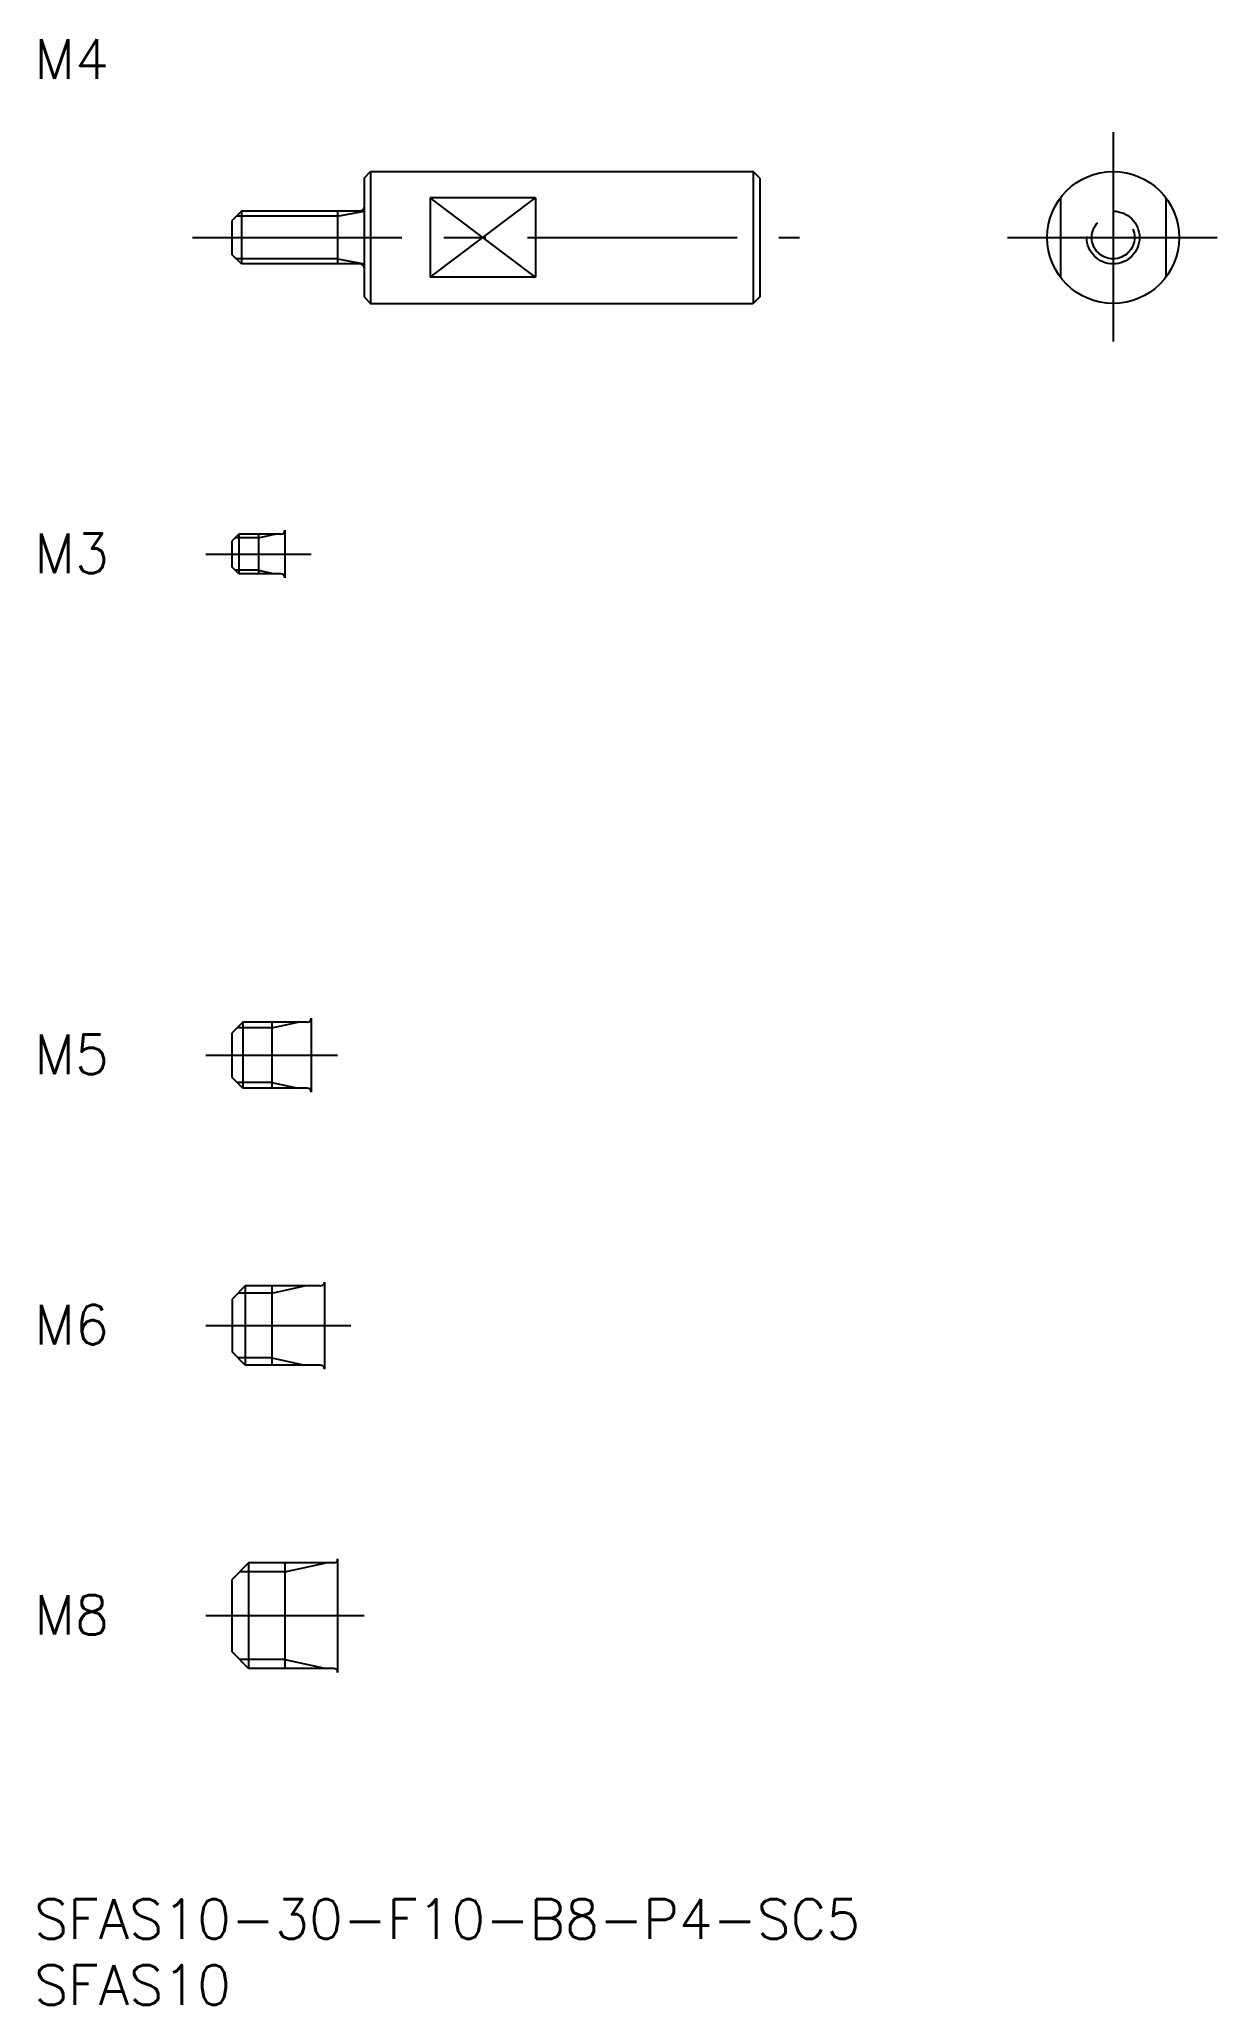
# Model space of a CAD drawing. Extents: x 0 to 90, y -8 to 141.
import ezdxf

# ---------------------------------------------------------------- set-up
doc = ezdxf.new("R2010")
doc.units = 0
doc.header["$LTSCALE"] = 0.5
doc.linetypes.add('CENTER', pattern=[50.8, 31.75, -6.35, 6.35, -6.35])
doc.linetypes.add('DASHED', pattern=[19.05, 12.7, -6.35])
for name, color, linetype in [('MSM_CENTER', 1, 'CENTER'), ('MSM_CONTINUOUS', 7, 'CONTINUOUS'), ('MSM_DASHED', 4, 'DASHED'), ('MSM_NARROW', 5, 'CONTINUOUS'), ('MSM_PART_NUMBER', 7, 'CONTINUOUS')]:
    doc.layers.add(name, color=color, linetype=linetype)
doc.styles.get("Standard").update_dxf_attribs({"font": 'txt.shx', "height": 1, "bigfont": 'bigfont.shx'})

# ---------------------------------------------------------------- blocks, each defined once
blk = doc.blocks.new('*U12')
at = {"layer": 'MSM_PART_NUMBER'}
blk.add_text('SFAS10-30-F10-B8-P4-SC5', height=3, dxfattribs=at).set_placement((0, -3))
blk = doc.blocks.new('*U13')
at = {"layer": 'MSM_PART_NUMBER'}
blk.add_text('SFAS10', height=3, dxfattribs=at).set_placement((0, -8))
blk = doc.blocks.new('*U14')
at = {"layer": 'MSM_PART_NUMBER'}
blk.add_text('M8', height=3, dxfattribs=at).set_placement((0, 20.06))
blk = doc.blocks.new('*U15')
at = {"layer": 'MSM_PART_NUMBER'}
blk.add_text('M6', height=3, dxfattribs=at).set_placement((0, 42.06))
blk = doc.blocks.new('*U16')
at = {"layer": 'MSM_PART_NUMBER'}
blk.add_text('M5', height=3, dxfattribs=at).set_placement((0, 62.56))
blk = doc.blocks.new('*U17')
at = {"layer": 'MSM_PART_NUMBER'}
blk.add_text('M4', height=3, dxfattribs=at).set_placement((0, 138.03))
blk = doc.blocks.new('*U18')
at = {"layer": 'MSM_PART_NUMBER'}
blk.add_text('M3', height=3, dxfattribs=at).set_placement((0, 100.56))

msp = doc.modelspace()

# ---------------------------------------------------------------- linework, layer by layer
at = {"layer": 'MSM_CENTER'}
for p, q in [((81.78, 134), (81.78, 118)), ((12, 126), (58, 126)), ((73.78, 126), (89.78, 126)), ((13, 102), (21, 102)), ((13, 64), (23, 64)), ((13, 43.5), (24, 43.5)), ((13, 21.5), (25, 21.5))]:
    msp.add_line(p, q, dxfattribs=at)
at = {"layer": 'MSM_CONTINUOUS'}
for p, q in [((25, 130.5), (25.5, 131)), ((25, 130.5), (25, 121.5)), ((25.5, 131), (54.5, 131)), ((25.5, 131), (25.5, 121)), ((54.5, 131), (54.5, 121)), ((55, 130.5), (54.5, 131)), ((55, 130.5), (55, 121.5)), ((30, 129), (30, 123)), ((38, 129), (30, 129)), ((38, 129), (38, 123)), ((15.7, 128), (15, 127.3)), ((15, 124.7), (15, 127.3)), ((24.7, 128), (15.7, 128)), ((15.7, 128), (15.7, 124)), ((23, 128), (23, 124)), ((15.7, 124), (15, 124.7)), ((24.7, 124), (15.7, 124)), ((38, 123), (30, 123)), ((25, 121.5), (25.5, 121)), ((25.5, 121), (54.5, 121)), ((55, 121.5), (54.5, 121)), ((15.5, 103.5), (15, 103)), ((15, 101), (15, 103)), ((18.7, 103.5), (15.5, 103.5)), ((15.5, 103.5), (15.5, 100.5)), ((17, 103.5), (17, 100.5)), ((19, 103.8), (19, 100.2)), ((15.5, 100.5), (15, 101)), ((18.7, 100.5), (15.5, 100.5)), ((15.8, 66.5), (15, 65.7)), ((15, 62.3), (15, 65.7)), ((20.7, 66.5), (15.8, 66.5)), ((15.8, 66.5), (15.8, 61.5)), ((18, 66.5), (18, 61.5)), ((21, 66.8), (21, 61.2)), ((15.8, 61.5), (15, 62.3)), ((20.7, 61.5), (15.8, 61.5)), ((16, 46.5), (15, 45.5)), ((21.7, 46.5), (16, 46.5)), ((16, 46.5), (16, 40.5)), ((18, 46.5), (18, 40.5)), ((22, 46.8), (22, 40.2)), ((15, 45.5), (15, 41.5)), ((16, 40.5), (15, 41.5)), ((21.7, 40.5), (16, 40.5)), ((16.25, 25.5), (15, 24.25)), ((22.7, 25.5), (16.25, 25.5)), ((16.25, 25.5), (16.25, 17.5)), ((19, 25.5), (19, 17.5)), ((23, 25.8), (23, 17.2)), ((15, 18.75), (15, 24.25)), ((16.25, 17.5), (15, 18.75)), ((22.7, 17.5), (16.25, 17.5))]:
    msp.add_line(p, q, dxfattribs=at)
msp.add_circle((81.78, 126), 5, dxfattribs=at)
for centre, start, end in [((24.7, 128.3), 270, 0), ((24.7, 123.7), 0, 90), ((18.7, 103.8), 270, 0), ((18.7, 100.2), 0, 90), ((20.7, 66.8), 270, 0), ((20.7, 61.2), 0, 90), ((21.7, 46.8), 270, 0), ((21.7, 40.2), 0, 90), ((22.7, 25.8), 270, 0), ((22.7, 17.2), 0, 90)]:
    msp.add_arc(centre, 0.3, start, end, dxfattribs=at)
at = {"layer": 'MSM_DASHED'}
for p, q in [((77.78, 129), (77.78, 123)), ((85.78, 129), (85.78, 123))]:
    msp.add_line(p, q, dxfattribs=at)
for radius in [2, 1.62]:
    msp.add_circle((81.78, 126), radius, dxfattribs=at)
at = {"layer": 'MSM_NARROW'}
for p, q in [((30, 123), (38, 129)), ((38, 123), (30, 129)), ((23, 127.62), (15.32, 127.62)), ((23, 127.62), (25, 128)), ((23, 124.38), (15.32, 124.38)), ((23, 124.38), (25, 124)), ((17, 103.23), (15.23, 103.23)), ((17, 103.23), (18.25, 103.5)), ((17, 100.77), (15.23, 100.77)), ((17, 100.77), (18.25, 100.5)), ((18, 66.07), (15.37, 66.07)), ((18, 66.07), (20, 66.5)), ((18, 61.93), (15.37, 61.93)), ((18, 61.93), (20, 61.5)), ((18, 45.96), (20.5, 46.5)), ((18, 45.96), (15.46, 45.96)), ((18, 41.04), (15.46, 41.04)), ((18, 41.04), (20.5, 40.5)), ((19, 24.82), (22.12, 25.5)), ((19, 24.82), (15.57, 24.82)), ((19, 18.18), (15.57, 18.18)), ((19, 18.18), (22.12, 17.5))]:
    msp.add_line(p, q, dxfattribs=at)

# ---------------------------------------------------------------- block references
at = {"layer": 'MSM_CONTINUOUS'}
for name in ['*U17', '*U18', '*U16', '*U15', '*U14', '*U12', '*U13']:
    msp.add_blockref(name, (0, 0), dxfattribs=at)

doc.saveas('drawing.dxf')
